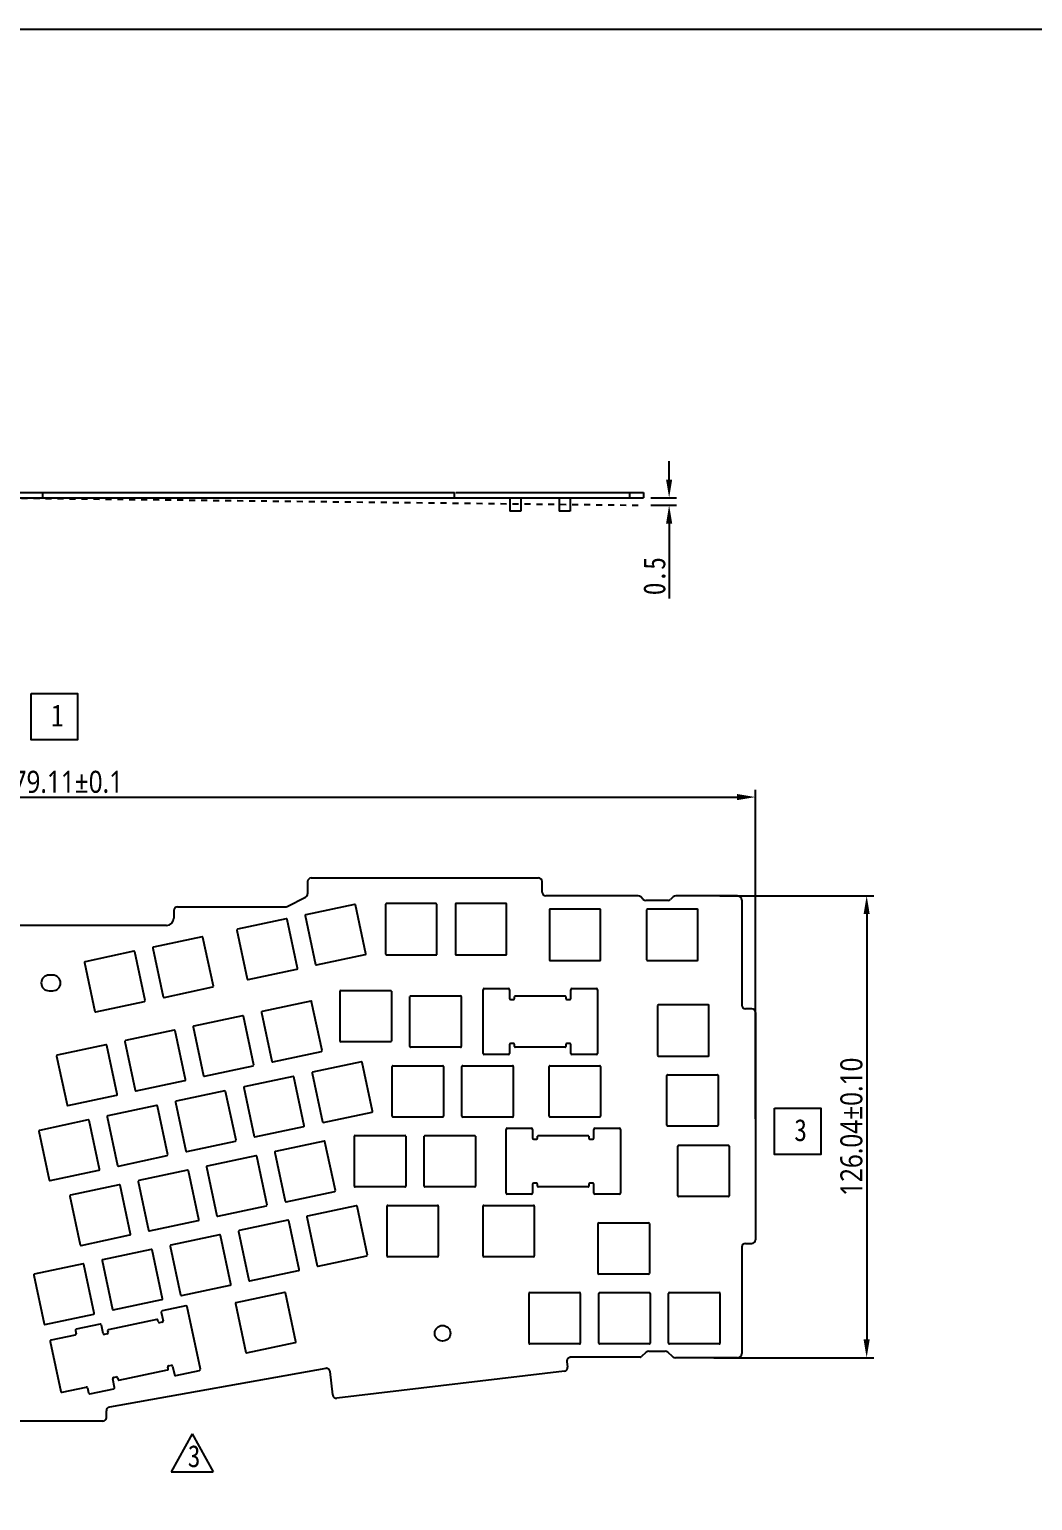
# Model space of a CAD drawing. Header units: millimetres. Extents: x 2357 to 4581, y 2083 to 2871.
# Drawn here: x 2637.4 to 2911.1, y 2469.9 to 2871.3 of the extents above; entities that cross this region are included whole.
import ezdxf

# ---------------------------------------------------------------- set-up
doc = ezdxf.new("R2010")
doc.units = ezdxf.units.MM
doc.header["$LTSCALE"] = 16.335
doc.header["$PDMODE"] = 3
doc.header["$PDSIZE"] = 8
doc.linetypes.add('HIDDEN', pattern=[0.2, 0.1, -0.1])
doc.layers.get('0').update_dxf_attribs({"linetype": 'CONTINUOUS'})
doc.layers.get('Defpoints').update_dxf_attribs({"linetype": 'CONTINUOUS'})
for name, color, linetype in [('图框', 7, 'CONTINUOUS'), ('文字说明', 2, 'CONTINUOUS'), ('标注尺寸', 2, 'CONTINUOUS')]:
    doc.layers.add(name, color=color, linetype=linetype)
doc.styles.get("Standard").update_dxf_attribs({"font": '', "width": 0.85, "height": 6})
doc.styles.get('STANDARD').set_extended_font_data('SimSun')
doc.dimstyles.get("Standard").update_dxf_attribs({"dimtxt": 2.5, "dimasz": 5, "dimexe": 2, "dimexo": 2, "dimgap": 1, "dimtad": 1, "dimzin": 1, "dimdsep": 46, "dimtxsty": 'STANDARD', "dimcen": 0.09, "dimadec": 0, "dimazin": 2, "dimtp": 0.01, "dimtm": 0.01, "dimtfac": 1, "dimtofl": 0, "dimtmove": 0, "dimatfit": 3, "dimfxl": 1, "dimtolj": 1, "dimarcsym": 0})

# ---------------------------------------------------------------- blocks, each defined once
blk = doc.blocks.new('*D5')
at = {"layer": 'Defpoints', "color": 0}
for p in [(2804.92, 2743.46), (2804.92, 2741.46), (2811.92, 2743.46)]:
    blk.add_point(p, dxfattribs=at)
at = {"layer": '标注尺寸', "color": 0, "lineweight": -2}
for p, q in [((2811.92, 2748.46), (2811.92, 2753.46)), ((2806.92, 2743.46), (2813.92, 2743.46)), ((2806.92, 2741.46), (2813.92, 2741.46)), ((2811.92, 2736.46), (2811.92, 2716.04))]:
    blk.add_line(p, q, dxfattribs=at)
at = {"layer": '标注尺寸', "color": 0}
for points in [[(2811.08, 2748.46), (2812.75, 2748.46), (2811.92, 2743.46)], [(2811.08, 2736.46), (2812.75, 2736.46), (2811.92, 2741.46)]]:
    blk.add_solid(points, dxfattribs=at)
at = {"layer": '标注尺寸', "color": 0, "insert": (2807.92, 2722.11), "char_height": 6, "attachment_point": 5, "rotation": 90}
blk.add_mtext('\\A1;0.5', dxfattribs=at)
blk = doc.blocks.new('*D13')
at = {"layer": 'Defpoints', "color": 0}
for p in [(2835.48, 2661.84), (2456.37, 2572.09), (2835.48, 2572.09)]:
    blk.add_point(p, dxfattribs=at)
at = {"layer": '标注尺寸', "color": 0, "lineweight": -2}
for p, q in [((2456.37, 2574.09), (2456.37, 2663.84)), ((2461.37, 2661.84), (2830.48, 2661.84)), ((2835.48, 2574.09), (2835.48, 2663.84))]:
    blk.add_line(p, q, dxfattribs=at)
at = {"layer": '标注尺寸', "color": 0}
for points in [[(2461.37, 2662.68), (2461.37, 2661.01), (2456.37, 2661.84)], [(2830.48, 2662.68), (2830.48, 2661.01), (2835.48, 2661.84)]]:
    blk.add_solid(points, dxfattribs=at)
at = {"layer": '标注尺寸', "color": 0, "insert": (2645.93, 2665.96), "char_height": 6, "attachment_point": 5}
blk.add_mtext('\\A1;{\\fMicrosoft YaHei|b0|i0|c134|p34;379.11%%P0.1}', dxfattribs=at)
blk = doc.blocks.new('*D14')
at = {"layer": 'Defpoints', "color": 0}
for p in [(2823.74, 2634.92), (2822.09, 2508.88), (2865.82, 2508.88)]:
    blk.add_point(p, dxfattribs=at)
at = {"layer": '标注尺寸', "color": 0, "lineweight": -2}
for p, q in [((2825.74, 2634.92), (2867.82, 2634.92)), ((2865.82, 2629.92), (2865.82, 2513.88)), ((2824.09, 2508.88), (2867.82, 2508.88))]:
    blk.add_line(p, q, dxfattribs=at)
at = {"layer": '标注尺寸', "color": 0}
for points in [[(2864.98, 2629.92), (2866.65, 2629.92), (2865.82, 2634.92)], [(2864.98, 2513.88), (2866.65, 2513.88), (2865.82, 2508.88)]]:
    blk.add_solid(points, dxfattribs=at)
at = {"layer": '标注尺寸', "color": 0, "insert": (2861.7, 2571.9), "char_height": 6, "attachment_point": 5, "rotation": 90}
blk.add_mtext('\\A1;{\\fMicrosoft YaHei|b0|i0|c134|p34;126.04%%P0.10}', dxfattribs=at)

msp = doc.modelspace()

# ---------------------------------------------------------------- linework, layer by layer
at = {"color": 5, "linetype": 'Continuous'}
for p, q in [((2452.44, 2744.962), (2753.38, 2744.962)), ((2452.44, 2743.462), (2804.92, 2743.462)), ((2640.947, 2744.962), (2640.947, 2743.462)), ((2640.947, 2744.962), (2640.947, 2743.462)), ((2753.381, 2743.462), (2753.381, 2744.962)), ((2753.753, 2744.962), (2804.92, 2744.962)), ((2768.42, 2743.462), (2768.42, 2739.862)), ((2771.42, 2743.462), (2771.42, 2739.862)), ((2781.92, 2743.462), (2781.92, 2739.862)), ((2784.92, 2743.462), (2784.92, 2739.862)), ((2801.22, 2743.462), (2801.22, 2744.962)), ((2804.92, 2744.962), (2804.92, 2743.462)), ((2771.42, 2739.862), (2768.42, 2739.862)), ((2784.92, 2739.862), (2781.92, 2739.862)), ((2713.278, 2638.774), (2713.278, 2635.442)), ((2714.278, 2639.774), (2776.278, 2639.774)), ((2777.278, 2635.919), (2777.278, 2638.774)), ((2707.678, 2632.024), (2712.725, 2634.548)), ((2748.334, 2632.819), (2734.734, 2632.819)), ((2767.384, 2632.819), (2753.784, 2632.819)), ((2803.447, 2634.919), (2778.278, 2634.919)), ((2804.867, 2633.913), (2804.154, 2634.626)), ((2811.628, 2633.62), (2805.574, 2633.62)), ((2813.048, 2634.626), (2812.335, 2633.912)), ((2830.578, 2634.919), (2813.755, 2634.919)), ((2831.778, 2633.719), (2831.778, 2605.089)), ((2676.783, 2630.919), (2676.783, 2628.823)), ((2677.783, 2631.919), (2707.231, 2631.919)), ((2712.615, 2629.511), (2715.445, 2616.209)), ((2726.071, 2632.578), (2712.769, 2629.748)), ((2729.138, 2619.122), (2726.308, 2632.424)), ((2734.534, 2632.619), (2734.534, 2619.019)), ((2748.534, 2618.819), (2748.534, 2632.619)), ((2753.584, 2632.619), (2753.584, 2619.019)), ((2767.584, 2619.019), (2767.584, 2632.619)), ((2779.233, 2631.074), (2779.233, 2617.474)), ((2793.233, 2631.274), (2779.433, 2631.274)), ((2793.233, 2617.474), (2793.233, 2631.274)), ((2805.778, 2631.074), (2805.778, 2617.474)), ((2819.578, 2631.274), (2805.978, 2631.274)), ((2819.778, 2617.474), (2819.778, 2631.074)), ((2674.783, 2626.823), (2621.849, 2626.823)), ((2693.982, 2625.547), (2696.812, 2612.245)), ((2707.438, 2628.614), (2694.136, 2625.784)), ((2710.505, 2615.158), (2707.675, 2628.46)), ((2671.021, 2620.662), (2673.851, 2607.36)), ((2684.477, 2623.729), (2671.175, 2620.899)), ((2687.544, 2610.273), (2684.714, 2623.575)), ((2652.388, 2616.698), (2655.218, 2603.395)), ((2665.844, 2619.765), (2652.542, 2616.935)), ((2668.911, 2606.309), (2666.081, 2619.611)), ((2715.682, 2616.055), (2728.984, 2618.885)), ((2734.734, 2618.819), (2748.534, 2618.819)), ((2753.784, 2618.819), (2767.384, 2618.819)), ((2779.433, 2617.274), (2793.033, 2617.274)), ((2805.978, 2617.274), (2819.578, 2617.274)), ((2643.718, 2613.293), (2642.718, 2613.293)), ((2697.049, 2612.091), (2710.351, 2614.921)), ((2642.718, 2608.993), (2643.718, 2608.993)), ((2674.088, 2607.206), (2687.39, 2610.036)), ((2722.133, 2595.274), (2722.133, 2608.874)), ((2722.333, 2609.074), (2735.933, 2609.074)), ((2736.133, 2608.874), (2736.133, 2595.274)), ((2761.133, 2591.904), (2761.133, 2609.304)), ((2761.433, 2609.604), (2768.083, 2609.604)), ((2768.383, 2609.304), (2768.383, 2606.904)), ((2785.083, 2606.904), (2785.083, 2609.304)), ((2785.383, 2609.604), (2792.033, 2609.604)), ((2792.333, 2609.304), (2792.333, 2591.904)), ((2655.455, 2603.241), (2668.757, 2606.072)), ((2714.137, 2606.156), (2700.835, 2603.326)), ((2717.205, 2592.699), (2714.374, 2606.002)), ((2741.183, 2593.804), (2741.183, 2607.404)), ((2741.383, 2607.604), (2754.983, 2607.604)), ((2755.183, 2607.404), (2755.183, 2593.804)), ((2768.683, 2606.604), (2769.433, 2606.604)), ((2769.733, 2606.904), (2769.733, 2607.404)), ((2769.933, 2607.604), (2783.533, 2607.604)), ((2783.733, 2607.404), (2783.733, 2606.904)), ((2784.033, 2606.604), (2784.783, 2606.604)), ((2808.778, 2604.954), (2808.778, 2591.354)), ((2822.578, 2605.154), (2808.978, 2605.154)), ((2822.778, 2591.354), (2822.778, 2604.954)), ((2695.504, 2602.191), (2682.202, 2599.361)), ((2698.572, 2588.735), (2695.741, 2602.037)), ((2700.681, 2603.088), (2703.511, 2589.786)), ((2834.478, 2604.089), (2832.778, 2604.089)), ((2835.478, 2603.089), (2835.478, 2541.089)), ((2676.871, 2598.227), (2663.569, 2595.397)), ((2679.939, 2584.771), (2677.108, 2598.073)), ((2682.048, 2599.124), (2684.878, 2585.822)), ((2658.238, 2594.263), (2644.936, 2591.433)), ((2661.306, 2580.807), (2658.476, 2594.109)), ((2663.415, 2595.16), (2666.245, 2581.858)), ((2735.933, 2595.074), (2722.333, 2595.074)), ((2754.983, 2593.604), (2741.383, 2593.604)), ((2768.383, 2594.304), (2768.383, 2591.904)), ((2769.433, 2594.604), (2768.683, 2594.604)), ((2769.733, 2593.804), (2769.733, 2594.304)), ((2783.533, 2593.604), (2769.933, 2593.604)), ((2783.733, 2594.304), (2783.733, 2593.804)), ((2784.783, 2594.604), (2784.033, 2594.604)), ((2785.083, 2591.904), (2785.083, 2594.304)), ((2644.782, 2591.196), (2647.612, 2577.894)), ((2703.748, 2589.632), (2717.051, 2592.462)), ((2727.931, 2589.614), (2714.629, 2586.784)), ((2730.999, 2576.158), (2728.169, 2589.46)), ((2768.083, 2591.604), (2761.433, 2591.604)), ((2792.033, 2591.604), (2785.383, 2591.604)), ((2808.978, 2591.154), (2822.578, 2591.154)), ((2685.115, 2585.668), (2698.418, 2588.498)), ((2709.298, 2585.65), (2695.996, 2582.82)), ((2712.366, 2572.193), (2709.536, 2585.496)), ((2714.475, 2586.547), (2717.305, 2573.244)), ((2736.333, 2574.754), (2736.333, 2588.354)), ((2736.533, 2588.554), (2750.133, 2588.554)), ((2750.333, 2588.354), (2750.333, 2574.754)), ((2755.383, 2574.754), (2755.383, 2588.354)), ((2755.583, 2588.554), (2769.183, 2588.554)), ((2769.383, 2588.354), (2769.383, 2574.754)), ((2779.183, 2574.754), (2779.183, 2588.354)), ((2779.383, 2588.554), (2792.983, 2588.554)), ((2793.183, 2588.354), (2793.183, 2574.754)), ((2811.283, 2572.304), (2811.283, 2585.904)), ((2811.483, 2586.104), (2825.083, 2586.104)), ((2825.283, 2585.904), (2825.283, 2572.304)), ((2647.849, 2577.74), (2661.152, 2580.57)), ((2666.482, 2581.704), (2679.785, 2584.534)), ((2690.665, 2581.686), (2677.363, 2578.856)), ((2693.733, 2568.229), (2690.903, 2581.532)), ((2695.842, 2582.582), (2698.672, 2569.28)), ((2672.032, 2577.721), (2658.73, 2574.891)), ((2675.1, 2564.265), (2672.27, 2577.567)), ((2677.209, 2578.618), (2680.039, 2565.316)), ((2653.399, 2573.757), (2640.097, 2570.927)), ((2656.467, 2560.301), (2653.637, 2573.603)), ((2658.576, 2574.654), (2661.406, 2561.352)), ((2717.542, 2573.09), (2730.845, 2575.92)), ((2750.133, 2574.554), (2736.533, 2574.554)), ((2769.183, 2574.554), (2755.583, 2574.554)), ((2792.983, 2574.554), (2779.383, 2574.554)), ((2639.943, 2570.69), (2642.773, 2557.388)), ((2698.909, 2569.126), (2712.212, 2571.956)), ((2726.033, 2555.704), (2726.033, 2569.304)), ((2726.233, 2569.504), (2739.833, 2569.504)), ((2740.033, 2569.304), (2740.033, 2555.704)), ((2745.083, 2555.704), (2745.083, 2569.304)), ((2745.283, 2569.504), (2758.883, 2569.504)), ((2759.083, 2569.304), (2759.083, 2555.704)), ((2767.413, 2553.804), (2767.413, 2571.204)), ((2767.713, 2571.504), (2774.363, 2571.504)), ((2774.663, 2571.204), (2774.663, 2568.804)), ((2774.963, 2568.504), (2775.713, 2568.504)), ((2776.013, 2568.804), (2776.013, 2569.304)), ((2776.213, 2569.504), (2789.813, 2569.504)), ((2790.013, 2569.304), (2790.013, 2568.804)), ((2790.313, 2568.504), (2791.063, 2568.504)), ((2791.363, 2568.804), (2791.363, 2571.204)), ((2791.663, 2571.504), (2798.313, 2571.504)), ((2798.613, 2571.204), (2798.613, 2553.804)), ((2825.083, 2572.104), (2811.483, 2572.104)), ((2680.276, 2565.162), (2693.579, 2567.992)), ((2704.315, 2564.909), (2707.145, 2551.607)), ((2717.772, 2567.976), (2704.469, 2565.146)), ((2720.839, 2554.52), (2718.009, 2567.822)), ((2814.283, 2553.054), (2814.283, 2566.654)), ((2814.483, 2566.854), (2828.083, 2566.854)), ((2828.283, 2566.654), (2828.283, 2553.054)), ((2661.643, 2561.198), (2674.946, 2564.028)), ((2685.682, 2560.945), (2688.512, 2547.642)), ((2699.139, 2564.012), (2685.836, 2561.182)), ((2702.206, 2550.556), (2699.376, 2563.858)), ((2643.01, 2557.234), (2656.313, 2560.064)), ((2667.049, 2556.98), (2669.879, 2543.678)), ((2680.506, 2560.048), (2667.203, 2557.218)), ((2683.573, 2546.592), (2680.743, 2559.894)), ((2775.713, 2556.504), (2774.963, 2556.504)), ((2791.063, 2556.504), (2790.313, 2556.504)), ((2648.416, 2553.016), (2651.246, 2539.714)), ((2661.873, 2556.084), (2648.57, 2553.254)), ((2664.94, 2542.627), (2662.11, 2555.93)), ((2707.383, 2551.453), (2720.685, 2554.283)), ((2739.833, 2555.504), (2726.233, 2555.504)), ((2758.883, 2555.504), (2745.283, 2555.504)), ((2774.363, 2553.504), (2767.713, 2553.504)), ((2774.663, 2556.204), (2774.663, 2553.804)), ((2776.013, 2555.704), (2776.013, 2556.204)), ((2789.813, 2555.504), (2776.213, 2555.504)), ((2790.013, 2556.204), (2790.013, 2555.704)), ((2791.363, 2553.804), (2791.363, 2556.204)), ((2798.313, 2553.504), (2791.663, 2553.504)), ((2828.083, 2552.854), (2814.483, 2552.854)), ((2688.75, 2547.488), (2702.052, 2550.318)), ((2726.519, 2550.361), (2713.216, 2547.531)), ((2729.586, 2536.904), (2726.756, 2550.207)), ((2734.933, 2536.654), (2734.933, 2550.254)), ((2735.133, 2550.454), (2748.733, 2550.454)), ((2748.933, 2550.254), (2748.933, 2536.654)), ((2761.133, 2536.654), (2761.133, 2550.254)), ((2761.333, 2550.454), (2774.933, 2550.454)), ((2775.133, 2550.254), (2775.133, 2536.654)), ((2670.117, 2543.524), (2683.419, 2546.354)), ((2707.886, 2546.397), (2694.583, 2543.566)), ((2710.953, 2532.94), (2708.123, 2546.243)), ((2713.062, 2547.293), (2715.893, 2533.991)), ((2792.533, 2531.904), (2792.533, 2545.504)), ((2792.733, 2545.704), (2806.333, 2545.704)), ((2806.533, 2545.504), (2806.533, 2531.904)), ((2651.484, 2539.56), (2664.786, 2542.39)), ((2689.253, 2542.432), (2675.951, 2539.602)), ((2692.32, 2528.976), (2689.49, 2542.278)), ((2694.429, 2543.329), (2697.26, 2530.027)), ((2670.62, 2538.468), (2657.318, 2535.638)), ((2673.687, 2525.012), (2670.857, 2538.314)), ((2675.797, 2539.365), (2678.627, 2526.063)), ((2716.13, 2533.837), (2729.432, 2536.667)), ((2748.733, 2536.454), (2735.133, 2536.454)), ((2774.933, 2536.454), (2761.333, 2536.454)), ((2831.778, 2539.089), (2831.778, 2510.084)), ((2832.778, 2540.089), (2834.478, 2540.089)), ((2651.987, 2534.504), (2638.685, 2531.674)), ((2655.054, 2521.048), (2652.224, 2534.35)), ((2657.164, 2535.401), (2659.994, 2522.099)), ((2697.497, 2529.873), (2710.799, 2532.703)), ((2638.531, 2531.437), (2641.361, 2518.134)), ((2678.864, 2525.909), (2692.166, 2528.739)), ((2806.333, 2531.704), (2792.733, 2531.704)), ((2660.231, 2521.945), (2673.533, 2524.775)), ((2707.002, 2526.732), (2693.699, 2523.902)), ((2710.069, 2513.276), (2707.239, 2526.578)), ((2773.683, 2512.854), (2773.683, 2526.454)), ((2773.883, 2526.654), (2787.483, 2526.654)), ((2787.683, 2526.454), (2787.683, 2512.854)), ((2792.733, 2512.854), (2792.733, 2526.454)), ((2792.933, 2526.654), (2806.533, 2526.654)), ((2806.733, 2526.454), (2806.733, 2512.854)), ((2811.783, 2512.854), (2811.783, 2526.454)), ((2811.983, 2526.654), (2825.583, 2526.654)), ((2825.783, 2526.454), (2825.783, 2512.854)), ((2641.598, 2517.98), (2654.9, 2520.811)), ((2673.321, 2521.304), (2673.82, 2518.957)), ((2680.056, 2523.044), (2673.552, 2521.66)), ((2684.033, 2505.794), (2680.412, 2522.813)), ((2693.545, 2523.665), (2696.376, 2510.363)), ((2649.895, 2516.321), (2650.082, 2515.44)), ((2656.63, 2518.06), (2650.126, 2516.677)), ((2657.486, 2515.482), (2656.986, 2517.829)), ((2672.158, 2519.319), (2658.856, 2516.489)), ((2672.5, 2518.676), (2672.396, 2519.165)), ((2673.589, 2518.601), (2672.855, 2518.445)), ((2643.018, 2513.324), (2645.91, 2499.728)), ((2649.851, 2515.085), (2643.249, 2513.68)), ((2658.575, 2515.407), (2657.841, 2515.251)), ((2658.702, 2516.252), (2658.806, 2515.763)), ((2696.613, 2510.209), (2709.915, 2513.039)), ((2787.483, 2512.654), (2773.883, 2512.654)), ((2806.533, 2512.654), (2792.933, 2512.654)), ((2825.583, 2512.654), (2811.983, 2512.654)), ((2804.063, 2509.011), (2785.005, 2509.011)), ((2805.666, 2510.431), (2804.247, 2509.143)), ((2806.338, 2510.691), (2810.848, 2510.691)), ((2812.939, 2509.143), (2811.52, 2510.431)), ((2830.578, 2508.884), (2813.611, 2508.884)), ((2718.22, 2505.997), (2659.174, 2495.433)), ((2661.769, 2502.796), (2675.072, 2505.626)), ((2675.226, 2505.863), (2675.122, 2506.352)), ((2675.353, 2506.708), (2676.086, 2506.864)), ((2676.442, 2506.633), (2676.941, 2504.285)), ((2677.297, 2504.054), (2683.802, 2505.438)), ((2720.145, 2498.74), (2719.389, 2505.13)), ((2783.323, 2505.212), (2721.256, 2497.864)), ((2784.012, 2507.893), (2784.198, 2506.323)), ((2646.266, 2499.497), (2652.868, 2500.902)), ((2653.224, 2500.671), (2653.516, 2499.302)), ((2653.872, 2499.071), (2660.376, 2500.454)), ((2660.607, 2500.81), (2660.108, 2503.158)), ((2660.339, 2503.514), (2661.072, 2503.67)), ((2661.428, 2503.439), (2661.532, 2502.95)), ((2658.35, 2492.574), (2658.35, 2494.449)), ((2657.35, 2491.574), (2620.35, 2491.574))]:
    msp.add_line(p, q, dxfattribs=at)
msp.add_circle((2750.098, 2515.574), 2.15, dxfattribs=at)
for centre, radius, start, end in [((2714.278, 2638.774), 1, 90, 180), ((2776.278, 2638.774), 1, 0, 90), ((2712.278, 2635.442), 1, 296.56505, 0), ((2734.734, 2632.619), 0.2, 90, 180), ((2748.334, 2632.619), 0.2, 0, 90), ((2753.784, 2632.619), 0.2, 90, 180), ((2767.384, 2632.619), 0.2, 0, 90), ((2778.278, 2635.919), 1, 180, 270), ((2803.447, 2633.919), 1, 44.99616, 90), ((2805.574, 2634.62), 1, 224.99616, 269.99616), ((2811.628, 2634.62), 1, 269.99616, 314.99616), ((2813.755, 2633.919), 1, 90, 134.99616), ((2830.578, 2633.719), 1.2, 0, 90), ((2674.783, 2628.823), 2, 270, 0), ((2677.783, 2630.919), 1, 90, 180), ((2707.231, 2632.919), 1, 270, 296.56505), ((2712.81, 2629.553), 0.2, 102.01059, 192.01059), ((2726.113, 2632.383), 0.2, 12.01059, 102.01059), ((2779.433, 2631.074), 0.2, 90, 180), ((2805.978, 2631.074), 0.2, 90, 180), ((2819.578, 2631.074), 0.2, 0, 90), ((2694.177, 2625.589), 0.2, 102.01059, 192.01059), ((2707.48, 2628.419), 0.2, 12.01059, 102.01059), ((2671.216, 2620.704), 0.2, 102.01059, 192.01059), ((2684.519, 2623.534), 0.2, 12.01059, 102.01059), ((2652.583, 2616.739), 0.2, 102.01059, 192.01059), ((2665.886, 2619.569), 0.2, 12.01059, 102.01059), ((2728.943, 2619.08), 0.2, 282.01059, 12.01059), ((2734.734, 2619.019), 0.2, 180, 270), ((2753.784, 2619.019), 0.2, 180, 270), ((2767.384, 2619.019), 0.2, 270, 0), ((2779.433, 2617.474), 0.2, 180, 270), ((2793.033, 2617.474), 0.2, 270, 0), ((2805.978, 2617.474), 0.2, 180, 270), ((2819.578, 2617.474), 0.2, 270, 0), ((2642.718, 2611.143), 2.15, 90, 270), ((2643.718, 2611.143), 2.15, 270, 90), ((2710.31, 2615.116), 0.2, 282.01059, 12.01059), ((2715.64, 2616.25), 0.2, 192.01059, 282.01059), ((2687.349, 2610.231), 0.2, 282.01059, 12.01059), ((2697.007, 2612.286), 0.2, 192.01059, 282.01059), ((2722.333, 2608.874), 0.2, 90, 180), ((2735.933, 2608.874), 0.2, 0, 90), ((2761.433, 2609.304), 0.3, 90, 180), ((2768.083, 2609.304), 0.3, 0, 90), ((2785.383, 2609.304), 0.3, 90, 180), ((2792.033, 2609.304), 0.3, 0, 90), ((2668.716, 2606.267), 0.2, 282.01059, 12.01059), ((2674.046, 2607.401), 0.2, 192.01059, 282.01059), ((2714.179, 2605.96), 0.2, 12.01059, 102.01059), ((2741.383, 2607.404), 0.2, 90, 180), ((2754.983, 2607.404), 0.2, 0, 90), ((2768.683, 2606.904), 0.3, 180, 270), ((2769.433, 2606.904), 0.3, 270, 0), ((2769.933, 2607.404), 0.2, 90, 180), ((2783.533, 2607.404), 0.2, 0, 90), ((2784.033, 2606.904), 0.3, 180, 270), ((2784.783, 2606.904), 0.3, 270, 0), ((2808.978, 2604.954), 0.2, 90, 180), ((2822.578, 2604.954), 0.2, 0, 90), ((2832.778, 2605.089), 1, 180, 270), ((2655.413, 2603.437), 0.2, 192.01059, 282.01059), ((2695.546, 2601.996), 0.2, 12.01059, 102.01059), ((2700.877, 2603.13), 0.2, 102.01059, 192.01059), ((2834.478, 2603.089), 1, 0, 90), ((2676.913, 2598.032), 0.2, 12.01059, 102.01059), ((2682.244, 2599.166), 0.2, 102.01059, 192.01059), ((2658.28, 2594.067), 0.2, 12.01059, 102.01059), ((2663.611, 2595.202), 0.2, 102.01059, 192.01059), ((2717.009, 2592.658), 0.2, 282.01059, 12.01059), ((2722.333, 2595.274), 0.2, 180, 270), ((2735.933, 2595.274), 0.2, 270, 0), ((2741.383, 2593.804), 0.2, 180, 270), ((2754.983, 2593.804), 0.2, 270, 0), ((2768.683, 2594.304), 0.3, 90, 180), ((2769.433, 2594.304), 0.3, 0, 90), ((2769.933, 2593.804), 0.2, 180, 270), ((2783.533, 2593.804), 0.2, 270, 0), ((2784.033, 2594.304), 0.3, 90, 180), ((2784.783, 2594.304), 0.3, 0, 90), ((2644.978, 2591.237), 0.2, 102.01059, 192.01059), ((2698.376, 2588.694), 0.2, 282.01059, 12.01059), ((2703.707, 2589.828), 0.2, 192.01059, 282.01059), ((2727.973, 2589.418), 0.2, 12.01059, 102.01059), ((2761.433, 2591.904), 0.3, 180, 270), ((2768.083, 2591.904), 0.3, 270, 0), ((2785.383, 2591.904), 0.3, 180, 270), ((2792.033, 2591.904), 0.3, 270, 0), ((2808.978, 2591.354), 0.2, 180, 270), ((2822.578, 2591.354), 0.2, 270, 0), ((2679.743, 2584.729), 0.2, 282.01059, 12.01059), ((2685.074, 2585.863), 0.2, 192.01059, 282.01059), ((2709.34, 2585.454), 0.2, 12.01059, 102.01059), ((2714.671, 2586.588), 0.2, 102.01059, 192.01059), ((2736.533, 2588.354), 0.2, 90, 180), ((2750.133, 2588.354), 0.2, 0, 90), ((2755.583, 2588.354), 0.2, 90, 180), ((2769.183, 2588.354), 0.2, 0, 90), ((2779.383, 2588.354), 0.2, 90, 180), ((2792.983, 2588.354), 0.2, 0, 90), ((2811.483, 2585.904), 0.2, 90, 180), ((2825.083, 2585.904), 0.2, 0, 90), ((2661.11, 2580.765), 0.2, 282.01059, 12.01059), ((2666.441, 2581.899), 0.2, 192.01059, 282.01059), ((2690.707, 2581.49), 0.2, 12.01059, 102.01059), ((2696.038, 2582.624), 0.2, 102.01059, 192.01059), ((2647.808, 2577.935), 0.2, 192.01059, 282.01059), ((2672.074, 2577.526), 0.2, 12.01059, 102.01059), ((2677.405, 2578.66), 0.2, 102.01059, 192.01059), ((2653.441, 2573.562), 0.2, 12.01059, 102.01059), ((2658.772, 2574.696), 0.2, 102.01059, 192.01059), ((2717.501, 2573.286), 0.2, 192.01059, 282.01059), ((2730.803, 2576.116), 0.2, 282.01059, 12.01059), ((2736.533, 2574.754), 0.2, 180, 270), ((2750.133, 2574.754), 0.2, 270, 0), ((2755.583, 2574.754), 0.2, 180, 270), ((2769.183, 2574.754), 0.2, 270, 0), ((2779.383, 2574.754), 0.2, 180, 270), ((2792.983, 2574.754), 0.2, 270, 0), ((2640.139, 2570.732), 0.2, 102.01059, 192.01059), ((2698.868, 2569.322), 0.2, 192.01059, 282.01059), ((2712.17, 2572.152), 0.2, 282.01059, 12.01059), ((2726.233, 2569.304), 0.2, 90, 180), ((2739.833, 2569.304), 0.2, 0, 90), ((2745.283, 2569.304), 0.2, 90, 180), ((2758.883, 2569.304), 0.2, 0, 90), ((2767.713, 2571.204), 0.3, 90, 180), ((2774.363, 2571.204), 0.3, 0, 90), ((2774.963, 2568.804), 0.3, 180, 270), ((2775.713, 2568.804), 0.3, 270, 0), ((2776.213, 2569.304), 0.2, 90, 180), ((2789.813, 2569.304), 0.2, 0, 90), ((2790.313, 2568.804), 0.3, 180, 270), ((2791.063, 2568.804), 0.3, 270, 0), ((2791.663, 2571.204), 0.3, 90, 180), ((2798.313, 2571.204), 0.3, 0, 90), ((2811.483, 2572.304), 0.2, 180, 270), ((2825.083, 2572.304), 0.2, 270, 0), ((2680.235, 2565.358), 0.2, 192.01059, 282.01059), ((2693.537, 2568.188), 0.2, 282.01059, 12.01059), ((2704.511, 2564.95), 0.2, 102.01059, 192.01059), ((2717.813, 2567.78), 0.2, 12.01059, 102.01059), ((2814.483, 2566.654), 0.2, 90, 180), ((2828.083, 2566.654), 0.2, 0, 90), ((2661.602, 2561.393), 0.2, 192.01059, 282.01059), ((2674.904, 2564.224), 0.2, 282.01059, 12.01059), ((2685.878, 2560.986), 0.2, 102.01059, 192.01059), ((2699.18, 2563.816), 0.2, 12.01059, 102.01059), ((2642.969, 2557.429), 0.2, 192.01059, 282.01059), ((2656.271, 2560.259), 0.2, 282.01059, 12.01059), ((2667.245, 2557.022), 0.2, 102.01059, 192.01059), ((2680.547, 2559.852), 0.2, 12.01059, 102.01059), ((2774.963, 2556.204), 0.3, 90, 180), ((2775.713, 2556.204), 0.3, 0, 90), ((2790.313, 2556.204), 0.3, 90, 180), ((2791.063, 2556.204), 0.3, 0, 90), ((2648.612, 2553.058), 0.2, 102.01059, 192.01059), ((2661.914, 2555.888), 0.2, 12.01059, 102.01059), ((2720.643, 2554.478), 0.2, 282.01059, 12.01059), ((2726.233, 2555.704), 0.2, 180, 270), ((2739.833, 2555.704), 0.2, 270, 0), ((2745.283, 2555.704), 0.2, 180, 270), ((2758.883, 2555.704), 0.2, 270, 0), ((2767.713, 2553.804), 0.3, 180, 270), ((2774.363, 2553.804), 0.3, 270, 0), ((2776.213, 2555.704), 0.2, 180, 270), ((2789.813, 2555.704), 0.2, 270, 0), ((2791.663, 2553.804), 0.3, 180, 270), ((2798.313, 2553.804), 0.3, 270, 0), ((2814.483, 2553.054), 0.2, 180, 270), ((2828.083, 2553.054), 0.2, 270, 0), ((2702.01, 2550.514), 0.2, 282.01059, 12.01059), ((2707.341, 2551.648), 0.2, 192.01059, 282.01059), ((2726.56, 2550.165), 0.2, 12.01059, 102.01059), ((2735.133, 2550.254), 0.2, 90, 180), ((2748.733, 2550.254), 0.2, 0, 90), ((2761.333, 2550.254), 0.2, 90, 180), ((2774.933, 2550.254), 0.2, 0, 90), ((2683.377, 2546.55), 0.2, 282.01059, 12.01059), ((2688.708, 2547.684), 0.2, 192.01059, 282.01059), ((2707.927, 2546.201), 0.2, 12.01059, 102.01059), ((2713.258, 2547.335), 0.2, 102.01059, 192.01059), ((2792.733, 2545.504), 0.2, 90, 180), ((2806.333, 2545.504), 0.2, 0, 90), ((2664.744, 2542.586), 0.2, 282.01059, 12.01059), ((2670.075, 2543.72), 0.2, 192.01059, 282.01059), ((2689.294, 2542.237), 0.2, 12.01059, 102.01059), ((2694.625, 2543.371), 0.2, 102.01059, 192.01059), ((2834.478, 2541.089), 1, 270, 0), ((2651.442, 2539.756), 0.2, 192.01059, 282.01059), ((2670.661, 2538.273), 0.2, 12.01059, 102.01059), ((2675.992, 2539.407), 0.2, 102.01059, 192.01059), ((2729.39, 2536.863), 0.2, 282.01059, 12.01059), ((2735.133, 2536.654), 0.2, 180, 270), ((2748.733, 2536.654), 0.2, 270, 0), ((2761.333, 2536.654), 0.2, 180, 270), ((2774.933, 2536.654), 0.2, 270, 0), ((2832.778, 2539.089), 1, 90, 180), ((2652.028, 2534.308), 0.2, 12.01059, 102.01059), ((2657.359, 2535.443), 0.2, 102.01059, 192.01059), ((2710.757, 2532.899), 0.2, 282.01059, 12.01059), ((2716.088, 2534.033), 0.2, 192.01059, 282.01059), ((2638.726, 2531.478), 0.2, 102.01059, 192.01059), ((2692.124, 2528.934), 0.2, 282.01059, 12.01059), ((2697.455, 2530.069), 0.2, 192.01059, 282.01059), ((2792.733, 2531.904), 0.2, 180, 270), ((2806.333, 2531.904), 0.2, 270, 0), ((2673.491, 2524.97), 0.2, 282.01059, 12.01059), ((2678.822, 2526.104), 0.2, 192.01059, 282.01059), ((2707.043, 2526.536), 0.2, 12.01059, 102.01059), ((2773.883, 2526.454), 0.2, 90, 180), ((2787.483, 2526.454), 0.2, 0, 90), ((2792.933, 2526.454), 0.2, 90, 180), ((2806.533, 2526.454), 0.2, 0, 90), ((2811.983, 2526.454), 0.2, 90, 180), ((2825.583, 2526.454), 0.2, 0, 90), ((2654.859, 2521.006), 0.2, 282.01059, 12.01059), ((2660.189, 2522.14), 0.2, 192.01059, 282.01059), ((2673.614, 2521.367), 0.3, 102.01059, 192.01059), ((2680.118, 2522.751), 0.3, 12.01059, 102.01059), ((2693.741, 2523.706), 0.2, 102.01059, 192.01059), ((2641.556, 2518.176), 0.2, 192.01059, 282.01059), ((2650.188, 2516.383), 0.3, 102.01059, 192.01059), ((2656.693, 2517.767), 0.3, 12.01059, 102.01059), ((2658.898, 2516.293), 0.2, 102.01059, 192.01059), ((2672.2, 2519.124), 0.2, 12.01059, 102.01059), ((2672.793, 2518.739), 0.3, 192.01059, 282.01059), ((2673.527, 2518.895), 0.3, 282.01059, 12.01059), ((2643.311, 2513.386), 0.3, 102.01059, 192.01059), ((2649.789, 2515.378), 0.3, 282.01059, 12.01059), ((2657.779, 2515.544), 0.3, 192.01059, 282.01059), ((2658.513, 2515.7), 0.3, 282.01059, 12.01059), ((2709.873, 2513.234), 0.2, 282.01059, 12.01059), ((2773.883, 2512.854), 0.2, 180, 270), ((2787.483, 2512.854), 0.2, 270, 0), ((2792.933, 2512.854), 0.2, 180, 270), ((2806.533, 2512.854), 0.2, 270, 0), ((2811.983, 2512.854), 0.2, 180, 270), ((2825.583, 2512.854), 0.2, 270, 0), ((2696.571, 2510.404), 0.2, 192.01059, 282.01059), ((2785.005, 2508.011), 1, 90, 186.7514), ((2803.575, 2509.884), 1, 299.19492, 312.23653), ((2806.338, 2509.691), 1, 90, 132.23653), ((2810.848, 2509.691), 1, 47.76347, 90), ((2813.611, 2509.884), 1, 227.76347, 270), ((2830.578, 2510.084), 1.2, 270, 0), ((2675.03, 2505.821), 0.2, 282.01059, 12.01059), ((2675.415, 2506.414), 0.3, 102.01059, 192.01059), ((2676.149, 2506.57), 0.3, 12.01059, 102.01059), ((2677.235, 2504.348), 0.3, 192.01059, 282.01059), ((2683.739, 2505.732), 0.3, 282.01059, 12.01059), ((2718.396, 2505.012), 1, 6.7514, 100.14345), ((2783.205, 2506.205), 1, 276.7514, 6.7514), ((2652.931, 2500.609), 0.3, 12.01059, 102.01059), ((2660.401, 2503.22), 0.3, 102.01059, 192.01059), ((2660.314, 2500.748), 0.3, 282.01059, 12.01059), ((2661.135, 2503.376), 0.3, 12.01059, 102.01059), ((2661.728, 2502.991), 0.2, 192.01059, 282.01059), ((2646.204, 2499.791), 0.3, 192.01059, 282.01059), ((2653.809, 2499.364), 0.3, 192.01059, 282.01059), ((2721.138, 2498.857), 1, 186.7514, 276.7514), ((2657.35, 2492.574), 1, 270, 0), ((2659.35, 2494.449), 1, 100.14345, 180)]:
    msp.add_arc(centre, radius, start, end, dxfattribs=at)
at = {"layer": '图框'}
msp.add_lwpolyline([(2357.132, 2085.019), (3469.1, 2085.019), (3469.1, 2871.259), (2357.132, 2871.259)], close=True, dxfattribs=at)
at = {"layer": '文字说明', "color": 5}
for p, q in [((2681.772, 2488.163), (2676.012, 2477.795)), ((2681.772, 2488.163), (2687.532, 2477.795)), ((2676.012, 2477.795), (2687.532, 2477.795))]:
    msp.add_line(p, q, dxfattribs=at)
for points in [[(2637.86, 2690.066), (2650.46, 2690.066), (2650.46, 2677.466), (2637.86, 2677.466)], [(2840.697, 2576.971), (2853.297, 2576.971), (2853.297, 2564.371), (2840.697, 2564.371)]]:
    msp.add_lwpolyline(points, close=True, dxfattribs=at)
at = {"layer": '标注尺寸', "color": 5, "linetype": 'HIDDEN'}
msp.add_line((2628.68, 2743.462), (2804.92, 2741.462), dxfattribs=at)

# ---------------------------------------------------------------- texts
at = {"layer": '标注尺寸', "color": 5, "char_height": 6, "width": 5.72356, "attachment_point": 1}
for s, insert in [('1', (2643.23, 2687.1)), ('3', (2846.067, 2574.004)), ('3', (2680.558, 2485.061))]:
    msp.add_mtext(s, dxfattribs=dict(at, insert=insert))

# ---------------------------------------------------------------- dimensions: what is measured, and where the dimension line sits
at = {"layer": '标注尺寸', "color": 5}
dim = msp.add_linear_dim(base=(2811.918, 2743.462), p1=(2804.92, 2741.462), p2=(2804.92, 2743.462), angle=90, text='0.5', dimstyle='STANDARD', dxfattribs=at)
dim.commit()
dim.dimension.update_dxf_attribs({"geometry": '*D5', "text_midpoint": (2811.918, 2722.107), "dimtype": 160})
dim = msp.add_linear_dim(base=(2835.477914513, 2661.843093803), p1=(2456.37291467, 2572.08876385), p2=(2835.477914513, 2572.08876385), text='{\\fMicrosoft YaHei|b0|i0|c134|p34;<>%%P0.1}', dimstyle='STANDARD', dxfattribs=at)
dim.commit()
dim.dimension.update_dxf_attribs({"geometry": '*D13', "text_midpoint": (2645.925414591, 2665.959297806)})
dim = msp.add_linear_dim(base=(2865.8180745, 2508.883674), p1=(2823.7386095, 2634.9186742), p2=(2822.0943435, 2508.883674), angle=90, text='{\\fMicrosoft YaHei|b0|i0|c134|p34;<>%%P0.10}', dimstyle='STANDARD', dxfattribs=at)
dim.commit()
dim.dimension.update_dxf_attribs({"geometry": '*D14', "text_midpoint": (2861.7018705, 2571.9011741)})

doc.saveas('drawing.dxf')
